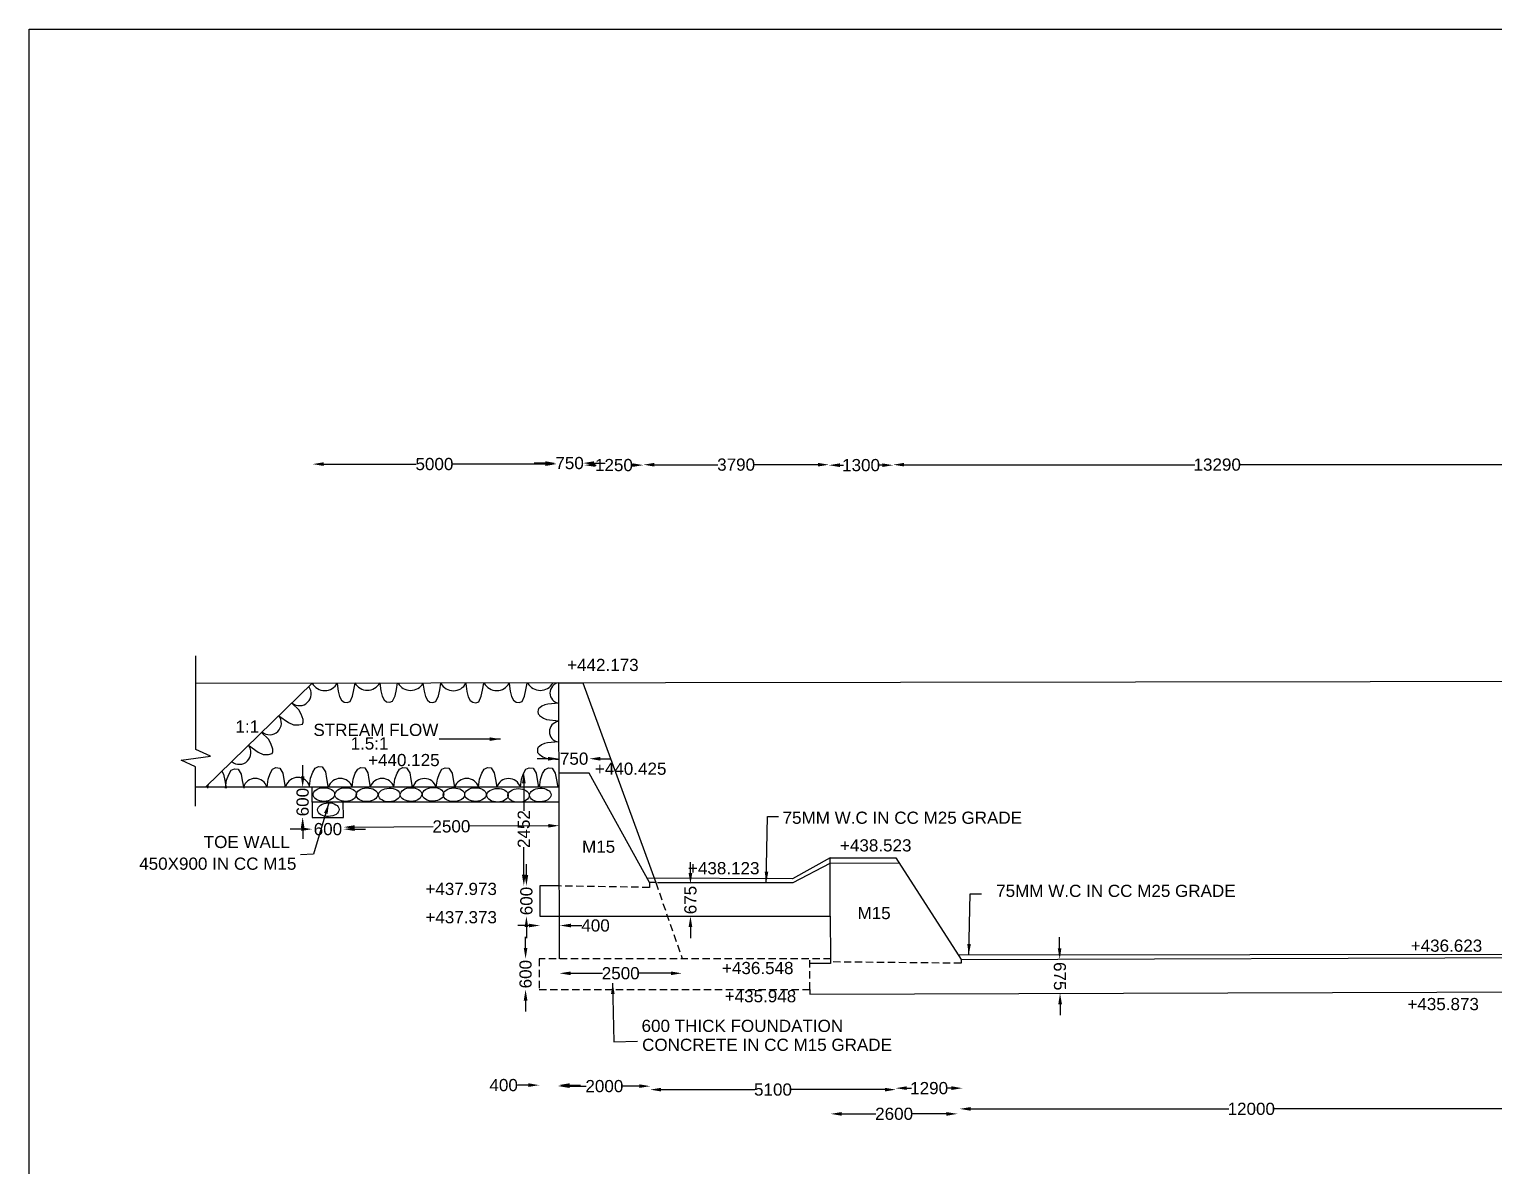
# Model space of a CAD drawing. Header units: millimetres. Extents: x 6051 to 134384, y 10805 to 105818.
# Drawn here: x 6051 to 36073, y 63935 to 87233 of the extents above; entities that cross this region are included whole.
import ezdxf

# ---------------------------------------------------------------- set-up
doc = ezdxf.new("R2010")
doc.units = ezdxf.units.MM
doc.header["$MEASUREMENT"] = 0
doc.linetypes.add('DASHED', pattern=[0.75, 0.5, -0.25])
for name, color, linetype in [('DIM', 7, 'Continuous'), ('DWG', 7, 'Continuous'), ('TEXT', 7, 'Continuous')]:
    doc.layers.add(name, color=color, linetype=linetype)
doc.styles.get("Standard").update_dxf_attribs({"font": 'arial.ttf'})
doc.dimstyles.new('Civil', dxfattribs={"dimtxt": 250, "dimasz": 225, "dimexe": 0.1, "dimexo": 0.0625, "dimgap": 0.09, "dimtad": 0, "dimdec": 0, "dimzin": 12, "dimdsep": 46, "dimtxsty": 'Standard', "dimcen": 0.1, "dimse1": 1, "dimse2": 1, "dimadec": 0, "dimazin": 2, "dimtfac": 1, "dimtdec": 0, "dimtofl": 0, "dimtmove": 0, "dimatfit": 3, "dimfxl": 1, "dimfrac": 1, "dimtolj": 1, "dimtzin": 0, "dimarcsym": 0})

# ---------------------------------------------------------------- blocks, each defined once
blk = doc.blocks.new('*D2')
at = {"layer": 'Defpoints', "color": 0, "transparency": 16777216}
for p in [(11850, 71072), (12496, 71072), (12496, 70835)]:
    blk.add_point(p, dxfattribs=at)
at = {"layer": 'DIM', "color": 0, "lineweight": -2, "transparency": 16777216}
for p, q in [((11625, 70835), (11400, 70835)), ((12721, 70835), (12946, 70835))]:
    blk.add_line(p, q, dxfattribs=at)
at = {"layer": 'DIM', "color": 0, "transparency": 16777216}
for points in [[(11625, 70873), (11625, 70798), (11850, 70835)], [(12721, 70873), (12721, 70798), (12496, 70835)]]:
    blk.add_solid(points, dxfattribs=at)
at = {"layer": 'DIM', "color": 0, "transparency": 16777216, "insert": (12173, 70835), "char_height": 250, "attachment_point": 5}
blk.add_mtext('\\A1;600', dxfattribs=at)
blk = doc.blocks.new('*D3')
at = {"layer": 'Defpoints', "color": 0, "transparency": 16777216}
for p in [(11850, 71695), (11656, 71086), (11850, 71086)]:
    blk.add_point(p, dxfattribs=at)
at = {"layer": 'DIM', "color": 0, "lineweight": -2, "transparency": 16777216}
for p, q in [((11656, 71920), (11656, 72145)), ((11656, 70861), (11656, 70636))]:
    blk.add_line(p, q, dxfattribs=at)
at = {"layer": 'DIM', "color": 0, "transparency": 16777216}
for points in [[(11618, 71920), (11693, 71920), (11656, 71695)], [(11618, 70861), (11693, 70861), (11656, 71086)]]:
    blk.add_solid(points, dxfattribs=at)
at = {"layer": 'DIM', "color": 0, "transparency": 16777216, "insert": (11656, 71390), "char_height": 250, "attachment_point": 5, "rotation": 90}
blk.add_mtext('\\A1;600', dxfattribs=at)
blk = doc.blocks.new('*D4')
at = {"layer": 'Defpoints', "color": 0, "transparency": 16777216}
for p in [(16915, 70906), (16915, 70865), (12496, 70835)]:
    blk.add_point(p, dxfattribs=at)
at = {"layer": 'DIM', "color": 0, "lineweight": -2, "transparency": 16777216}
for p, q in [((12720, 70878), (14330, 70889)), ((16690, 70904), (15080, 70894))]:
    blk.add_line(p, q, dxfattribs=at)
at = {"layer": 'DIM', "color": 0, "transparency": 16777216}
for points in [[(12720, 70916), (12721, 70841), (12495, 70877)], [(16690, 70942), (16690, 70867), (16915, 70906)]]:
    blk.add_solid(points, dxfattribs=at)
at = {"layer": 'DIM', "color": 0, "transparency": 16777216, "insert": (14705, 70891), "char_height": 250, "attachment_point": 5, "rotation": 0.3778}
blk.add_mtext('\\A1;2500', dxfattribs=at)
blk = doc.blocks.new('*D5')
at = {"layer": 'Defpoints', "color": 0, "transparency": 16777216}
for p in [(16923, 68176), (19429, 68176), (19429, 67880)]:
    blk.add_point(p, dxfattribs=at)
at = {"layer": 'DIM', "color": 0, "lineweight": -2, "transparency": 16777216}
for p, q in [((17148, 67880), (17800, 67880)), ((19204, 67880), (18551, 67880))]:
    blk.add_line(p, q, dxfattribs=at)
at = {"layer": 'DIM', "color": 0, "transparency": 16777216}
for points in [[(17148, 67917), (17148, 67842), (16923, 67880)], [(19204, 67917), (19204, 67842), (19429, 67880)]]:
    blk.add_solid(points, dxfattribs=at)
at = {"layer": 'DIM', "color": 0, "transparency": 16777216, "insert": (18176, 67880), "char_height": 250, "attachment_point": 5}
blk.add_mtext('\\A1;2500', dxfattribs=at)
blk = doc.blocks.new('*D6')
at = {"layer": 'Defpoints', "color": 0, "transparency": 16777216}
for p in [(16226, 68176), (16504, 68176), (16504, 67547)]:
    blk.add_point(p, dxfattribs=at)
at = {"layer": 'DIM', "color": 0, "lineweight": -2, "transparency": 16777216}
for p, q in [((16226, 68401), (16226, 68626)), ((16226, 67322), (16226, 67097))]:
    blk.add_line(p, q, dxfattribs=at)
at = {"layer": 'DIM', "color": 0, "transparency": 16777216}
for points in [[(16188, 68401), (16263, 68401), (16226, 68176)], [(16188, 67322), (16263, 67322), (16226, 67547)]]:
    blk.add_solid(points, dxfattribs=at)
at = {"layer": 'DIM', "color": 0, "transparency": 16777216, "insert": (16226, 67862), "char_height": 250, "attachment_point": 5, "rotation": 90}
blk.add_mtext('\\A1;600', dxfattribs=at)
blk = doc.blocks.new('*D7')
at = {"layer": 'Defpoints', "color": 0, "transparency": 16777216}
for p in [(19452, 69711), (19606, 69711), (19452, 69053)]:
    blk.add_point(p, dxfattribs=at)
at = {"layer": 'DIM', "color": 0, "lineweight": -2, "transparency": 16777216}
for p, q in [((19606, 69936), (19606, 70161)), ((19606, 68828), (19606, 68603))]:
    blk.add_line(p, q, dxfattribs=at)
at = {"layer": 'DIM', "color": 0, "transparency": 16777216}
for points in [[(19568, 69936), (19643, 69936), (19606, 69711)], [(19568, 68828), (19643, 68828), (19606, 69053)]]:
    blk.add_solid(points, dxfattribs=at)
at = {"layer": 'DIM', "color": 0, "transparency": 16777216, "insert": (19606, 69382), "char_height": 250, "attachment_point": 5, "rotation": 90}
blk.add_mtext('\\A1;675', dxfattribs=at)
blk = doc.blocks.new('*D8')
at = {"layer": 'Defpoints', "color": 0, "transparency": 16777216}
for p in [(16520, 69053), (16929, 69053), (16929, 68859)]:
    blk.add_point(p, dxfattribs=at)
at = {"layer": 'DIM', "color": 0, "lineweight": -2, "transparency": 16777216}
for p, q in [((16295, 68859), (16070, 68859)), ((17154, 68859), (17379, 68859))]:
    blk.add_line(p, q, dxfattribs=at)
at = {"layer": 'DIM', "color": 0, "transparency": 16777216}
for points in [[(16295, 68897), (16295, 68822), (16520, 68859)], [(17154, 68897), (17154, 68822), (16929, 68859)]]:
    blk.add_solid(points, dxfattribs=at)
at = {"layer": 'DIM', "color": 0, "transparency": 16777216, "insert": (17660, 68859), "char_height": 250, "attachment_point": 5}
blk.add_mtext('\\A1;400', dxfattribs=at)
blk = doc.blocks.new('*D9')
at = {"layer": 'Defpoints', "color": 0, "transparency": 16777216}
for p in [(16243, 69670), (16520, 69670), (16520, 69053)]:
    blk.add_point(p, dxfattribs=at)
at = {"layer": 'DIM', "color": 0, "lineweight": -2, "transparency": 16777216}
for p, q in [((16243, 69895), (16243, 70120)), ((16243, 68828), (16243, 68603))]:
    blk.add_line(p, q, dxfattribs=at)
at = {"layer": 'DIM', "color": 0, "transparency": 16777216}
for points in [[(16205, 69895), (16280, 69895), (16243, 69670)], [(16205, 68828), (16280, 68828), (16243, 69053)]]:
    blk.add_solid(points, dxfattribs=at)
at = {"layer": 'DIM', "color": 0, "transparency": 16777216, "insert": (16243, 69362), "char_height": 250, "attachment_point": 5, "rotation": 90}
blk.add_mtext('\\A1;600', dxfattribs=at)
blk = doc.blocks.new('*D10')
at = {"layer": 'Defpoints', "color": 0, "transparency": 16777216}
for p in [(16123, 72001), (16190, 72001), (16123, 69674)]:
    blk.add_point(p, dxfattribs=at)
at = {"layer": 'DIM', "color": 0, "lineweight": -2, "transparency": 16777216}
for p, q in [((16190, 71776), (16190, 71212)), ((16190, 69899), (16190, 70463))]:
    blk.add_line(p, q, dxfattribs=at)
at = {"layer": 'DIM', "color": 0, "transparency": 16777216}
for points in [[(16152, 71776), (16227, 71776), (16190, 72001)], [(16152, 69899), (16227, 69899), (16190, 69674)]]:
    blk.add_solid(points, dxfattribs=at)
at = {"layer": 'DIM', "color": 0, "transparency": 16777216, "insert": (16190, 70837), "char_height": 250, "attachment_point": 5, "rotation": 90}
blk.add_mtext('\\A1;2452', dxfattribs=at)
blk = doc.blocks.new('*D11')
at = {"layer": 'Defpoints', "color": 0, "transparency": 16777216}
for p in [(17531, 72279), (16912, 71985), (17531, 71985)]:
    blk.add_point(p, dxfattribs=at)
at = {"layer": 'DIM', "color": 0, "lineweight": -2, "transparency": 16777216}
for p, q in [((16687, 72279), (16462, 72279)), ((17756, 72279), (17981, 72279))]:
    blk.add_line(p, q, dxfattribs=at)
at = {"layer": 'DIM', "color": 0, "transparency": 16777216}
for points in [[(16687, 72316), (16687, 72241), (16912, 72279)], [(17756, 72316), (17756, 72241), (17531, 72279)]]:
    blk.add_solid(points, dxfattribs=at)
at = {"layer": 'DIM', "color": 0, "transparency": 16777216, "insert": (17221, 72279), "char_height": 250, "attachment_point": 5}
blk.add_mtext('\\A1;750', dxfattribs=at)
blk = doc.blocks.new('*D12')
at = {"layer": 'Defpoints', "color": 0, "transparency": 16777216}
for p in [(16507, 65587), (16507, 65506), (16903, 65506)]:
    blk.add_point(p, dxfattribs=at)
at = {"layer": 'DIM', "color": 0, "lineweight": -2, "transparency": 16777216}
for p, q in [((16282, 65587), (16057, 65587)), ((17128, 65587), (17353, 65587))]:
    blk.add_line(p, q, dxfattribs=at)
at = {"layer": 'DIM', "color": 0, "transparency": 16777216}
for points in [[(16282, 65625), (16282, 65550), (16507, 65587)], [(17128, 65625), (17128, 65550), (16903, 65587)]]:
    blk.add_solid(points, dxfattribs=at)
at = {"layer": 'DIM', "color": 0, "transparency": 16777216, "insert": (15776, 65587), "char_height": 250, "attachment_point": 5}
blk.add_mtext('\\A1;400', dxfattribs=at)
blk = doc.blocks.new('*D13')
at = {"layer": 'Defpoints', "color": 0, "transparency": 16777216}
for p in [(16903, 65587), (18780, 65587), (18780, 65566)]:
    blk.add_point(p, dxfattribs=at)
at = {"layer": 'DIM', "color": 0, "lineweight": -2, "transparency": 16777216}
for p, q in [((17128, 65566), (17466, 65566)), ((18555, 65566), (18216, 65566))]:
    blk.add_line(p, q, dxfattribs=at)
at = {"layer": 'DIM', "color": 0, "transparency": 16777216}
for points in [[(17128, 65604), (17128, 65529), (16903, 65566)], [(18555, 65604), (18555, 65529), (18780, 65566)]]:
    blk.add_solid(points, dxfattribs=at)
at = {"layer": 'DIM', "color": 0, "transparency": 16777216, "insert": (17841, 65566), "char_height": 250, "attachment_point": 5}
blk.add_mtext('\\A1;2000', dxfattribs=at)
blk = doc.blocks.new('*D14')
at = {"layer": 'Defpoints', "color": 0, "transparency": 16777216}
for p in [(18780, 65566), (23816, 65566), (23816, 65495)]:
    blk.add_point(p, dxfattribs=at)
at = {"layer": 'DIM', "color": 0, "lineweight": -2, "transparency": 16777216}
for p, q in [((19005, 65495), (20925, 65495)), ((23591, 65495), (21671, 65495))]:
    blk.add_line(p, q, dxfattribs=at)
at = {"layer": 'DIM', "color": 0, "transparency": 16777216}
for points in [[(19005, 65533), (19005, 65458), (18780, 65495)], [(23591, 65533), (23591, 65458), (23816, 65495)]]:
    blk.add_solid(points, dxfattribs=at)
at = {"layer": 'DIM', "color": 0, "transparency": 16777216, "insert": (21298, 65495), "char_height": 250, "attachment_point": 5}
blk.add_mtext('\\A1;5100', dxfattribs=at)
blk = doc.blocks.new('*D15')
at = {"layer": 'Defpoints', "color": 0, "transparency": 16777216}
for p in [(23816, 65495), (25182, 65525), (25182, 65495)]:
    blk.add_point(p, dxfattribs=at)
at = {"layer": 'DIM', "color": 0, "lineweight": -2, "transparency": 16777216}
for p, q in [((24041, 65525), (24138, 65525)), ((24957, 65525), (24860, 65525))]:
    blk.add_line(p, q, dxfattribs=at)
at = {"layer": 'DIM', "color": 0, "transparency": 16777216}
for points in [[(24041, 65563), (24041, 65488), (23816, 65525)], [(24957, 65563), (24957, 65488), (25182, 65525)]]:
    blk.add_solid(points, dxfattribs=at)
at = {"layer": 'DIM', "color": 0, "transparency": 16777216, "insert": (24499, 65525), "char_height": 250, "attachment_point": 5}
blk.add_mtext('\\A1;1290', dxfattribs=at)
blk = doc.blocks.new('*D16')
at = {"layer": 'Defpoints', "color": 0, "transparency": 16777216}
for p in [(22481, 64988), (25080, 64998), (25080, 64988)]:
    blk.add_point(p, dxfattribs=at)
at = {"layer": 'DIM', "color": 0, "lineweight": -2, "transparency": 16777216}
for p, q in [((22706, 64998), (23406, 64998)), ((24855, 64998), (24156, 64998))]:
    blk.add_line(p, q, dxfattribs=at)
at = {"layer": 'DIM', "color": 0, "transparency": 16777216}
for points in [[(22706, 65035), (22706, 64960), (22481, 64998)], [(24855, 65035), (24855, 64960), (25080, 64998)]]:
    blk.add_solid(points, dxfattribs=at)
at = {"layer": 'DIM', "color": 0, "transparency": 16777216, "insert": (23781, 64998), "char_height": 250, "attachment_point": 5}
blk.add_mtext('\\A1;2600', dxfattribs=at)
blk = doc.blocks.new('*D17')
at = {"layer": 'Defpoints', "color": 0, "transparency": 16777216}
for p in [(25125, 64966), (37081, 65100), (37081, 64966)]:
    blk.add_point(p, dxfattribs=at)
at = {"layer": 'DIM', "color": 0, "lineweight": -2, "transparency": 16777216}
for p, q in [((25350, 65100), (30645, 65100)), ((36856, 65100), (31561, 65100))]:
    blk.add_line(p, q, dxfattribs=at)
at = {"layer": 'DIM', "color": 0, "transparency": 16777216}
for points in [[(25350, 65138), (25350, 65063), (25125, 65100)], [(36856, 65138), (36856, 65063), (37081, 65100)]]:
    blk.add_solid(points, dxfattribs=at)
at = {"layer": 'DIM', "color": 0, "transparency": 16777216, "insert": (31103, 65100), "char_height": 250, "attachment_point": 5}
blk.add_mtext('\\A1;12000', dxfattribs=at)
blk = doc.blocks.new('*D42')
at = {"layer": 'Defpoints', "color": 0, "transparency": 16777216}
for p in [(11860, 78339), (16853, 78339), (16853, 78319)]:
    blk.add_point(p, dxfattribs=at)
at = {"layer": 'DIM', "color": 0, "lineweight": -2, "transparency": 16777216}
for p, q in [((12085, 78319), (13984, 78319)), ((16628, 78319), (14730, 78319))]:
    blk.add_line(p, q, dxfattribs=at)
at = {"layer": 'DIM', "color": 0, "transparency": 16777216}
for points in [[(12085, 78356), (12085, 78281), (11860, 78319)], [(16628, 78356), (16628, 78281), (16853, 78319)]]:
    blk.add_solid(points, dxfattribs=at)
at = {"layer": 'DIM', "color": 0, "transparency": 16777216, "insert": (14357, 78319), "char_height": 250, "attachment_point": 5}
blk.add_mtext('\\A1;5000', dxfattribs=at)
blk = doc.blocks.new('*D43')
at = {"layer": 'Defpoints', "color": 0, "transparency": 16777216}
for p in [(16853, 78339), (16853, 78298), (17404, 78298)]:
    blk.add_point(p, dxfattribs=at)
at = {"layer": 'DIM', "color": 0, "lineweight": -2, "transparency": 16777216}
for p, q in [((16628, 78339), (16403, 78339)), ((17629, 78339), (17854, 78339))]:
    blk.add_line(p, q, dxfattribs=at)
at = {"layer": 'DIM', "color": 0, "transparency": 16777216}
for points in [[(16628, 78377), (16628, 78302), (16853, 78339)], [(17629, 78377), (17629, 78302), (17404, 78339)]]:
    blk.add_solid(points, dxfattribs=at)
at = {"layer": 'DIM', "color": 0, "transparency": 16777216, "insert": (17128, 78339), "char_height": 250, "attachment_point": 5}
blk.add_mtext('\\A1;750', dxfattribs=at)
blk = doc.blocks.new('*D44')
at = {"layer": 'Defpoints', "color": 0, "transparency": 16777216}
for p in [(17434, 78344), (18640, 78344), (18640, 78298)]:
    blk.add_point(p, dxfattribs=at)
at = {"layer": 'DIM', "color": 0, "lineweight": -2, "transparency": 16777216}
for p, q in [((17659, 78298), (17676, 78298)), ((18415, 78298), (18398, 78298))]:
    blk.add_line(p, q, dxfattribs=at)
at = {"layer": 'DIM', "color": 0, "transparency": 16777216}
for points in [[(17659, 78336), (17659, 78261), (17434, 78298)], [(18415, 78336), (18415, 78261), (18640, 78298)]]:
    blk.add_solid(points, dxfattribs=at)
at = {"layer": 'DIM', "color": 0, "transparency": 16777216, "insert": (18037, 78298), "char_height": 250, "attachment_point": 5}
blk.add_mtext('\\A1;1250', dxfattribs=at)
blk = doc.blocks.new('*D45')
at = {"layer": 'Defpoints', "color": 0, "transparency": 16777216}
for p in [(18640, 78298), (22444, 78307), (22444, 78298)]:
    blk.add_point(p, dxfattribs=at)
at = {"layer": 'DIM', "color": 0, "lineweight": -2, "transparency": 16777216}
for p, q in [((18865, 78307), (20169, 78307)), ((22219, 78307), (20915, 78307))]:
    blk.add_line(p, q, dxfattribs=at)
at = {"layer": 'DIM', "color": 0, "transparency": 16777216}
for points in [[(18865, 78344), (18865, 78269), (18640, 78307)], [(22219, 78344), (22219, 78269), (22444, 78307)]]:
    blk.add_solid(points, dxfattribs=at)
at = {"layer": 'DIM', "color": 0, "transparency": 16777216, "insert": (20542, 78307), "char_height": 250, "attachment_point": 5}
blk.add_mtext('\\A1;3790', dxfattribs=at)
blk = doc.blocks.new('*D46')
at = {"layer": 'Defpoints', "color": 0, "transparency": 16777216}
for p in [(22444, 78298), (23762, 78298), (23762, 78297)]:
    blk.add_point(p, dxfattribs=at)
at = {"layer": 'DIM', "color": 0, "lineweight": -2, "transparency": 16777216}
for p, q in [((22669, 78297), (22742, 78297)), ((23537, 78297), (23464, 78297))]:
    blk.add_line(p, q, dxfattribs=at)
at = {"layer": 'DIM', "color": 0, "transparency": 16777216}
for points in [[(22669, 78334), (22669, 78259), (22444, 78297)], [(23537, 78334), (23537, 78259), (23762, 78297)]]:
    blk.add_solid(points, dxfattribs=at)
at = {"layer": 'DIM', "color": 0, "transparency": 16777216, "insert": (23103, 78297), "char_height": 250, "attachment_point": 5}
blk.add_mtext('\\A1;1300', dxfattribs=at)
blk = doc.blocks.new('*D47')
at = {"layer": 'Defpoints', "color": 0, "transparency": 16777216}
for p in [(23762, 78297), (37048, 78307), (37048, 78297)]:
    blk.add_point(p, dxfattribs=at)
at = {"layer": 'DIM', "color": 0, "lineweight": -2, "transparency": 16777216}
for p, q in [((23987, 78307), (29946, 78307)), ((36823, 78307), (30863, 78307))]:
    blk.add_line(p, q, dxfattribs=at)
at = {"layer": 'DIM', "color": 0, "transparency": 16777216}
for points in [[(23987, 78345), (23987, 78270), (23762, 78307)], [(36823, 78345), (36823, 78270), (37048, 78307)]]:
    blk.add_solid(points, dxfattribs=at)
at = {"layer": 'DIM', "color": 0, "transparency": 16777216, "insert": (30405, 78307), "char_height": 250, "attachment_point": 5}
blk.add_mtext('\\A1;13290', dxfattribs=at)
blk = doc.blocks.new('*D61')
at = {"layer": 'Defpoints', "color": 0, "transparency": 16777216}
for p in [(27137, 68169), (27143, 67471), (27182, 67471)]:
    blk.add_point(p, dxfattribs=at)
at = {"layer": 'DIM', "color": 0, "lineweight": -2, "transparency": 16777216}
for p, q in [((27174, 68395), (27172, 68620)), ((27185, 67246), (27187, 67021))]:
    blk.add_line(p, q, dxfattribs=at)
at = {"layer": 'DIM', "color": 0, "transparency": 16777216}
for points in [[(27211, 68395), (27136, 68394), (27176, 68170)], [(27222, 67247), (27147, 67246), (27182, 67471)]]:
    blk.add_solid(points, dxfattribs=at)
at = {"layer": 'DIM', "color": 0, "transparency": 16777216, "insert": (27179, 67820), "char_height": 250, "attachment_point": 5, "rotation": 270.5417}
blk.add_mtext('\\A1;675', dxfattribs=at)

msp = doc.modelspace()

# ---------------------------------------------------------------- linework, layer by layer
at = {"layer": 'DWG'}
for points in [[(9462.8, 73824.8), (38359, 73867), (42976.2, 76201.2), (50958.3, 76201.2), (59384.6, 70608.5), (69407.1, 70657.1), (77777.3, 76377.6), (78886.5, 76924.7), (79897.5, 76924.7), (80715.5, 76370), (82835.6, 76363), (89808.2, 72919.6), (111129.6, 72960.9), (114067.9, 72975.1)], [(9455.9, 71303.2), (9455.9, 72109.6), (9161.8, 72246.2), (9763.7, 72328.2), (9462.8, 72464.9), (9462.8, 74385.2)], [(9661.4, 71695.1), (11852.6, 73828.3)], [(12362.6, 73823.6), (12386.6, 73661.7), (12412.8, 73554.3), (12454.8, 73478.4), (12504.5, 73439.2), (12567.4, 73431.3), (12627.7, 73449.6), (12680.1, 73564.8), (12706.3, 73690.5), (12729.9, 73829.6)], [(13235.5, 73830.3), (13259.6, 73668.5), (13285.8, 73561.1), (13327.7, 73485.2), (13377.5, 73445.9), (13440.4, 73438.1), (13500.6, 73456.4), (13553, 73571.6), (13579.2, 73697.3), (13602.8, 73836.4)], [(14121.1, 73825.1), (14145.2, 73663.2), (14171.4, 73555.9), (14213.3, 73480), (14263.1, 73440.7), (14326, 73432.8), (14386.2, 73451.2), (14438.6, 73566.4), (14464.8, 73692), (14488.4, 73831.2)], [(15000.1, 73820.1), (15024.1, 73658.2), (15050.3, 73550.9), (15092.3, 73475), (15142, 73435.7), (15204.9, 73427.9), (15265.2, 73446.2), (15317.6, 73561.4), (15343.8, 73687), (15367.4, 73826.2)], [(15888.3, 73822.7), (15912.3, 73660.9), (15938.5, 73553.5), (15980.5, 73477.6), (16030.2, 73438.3), (16093.1, 73430.5), (16153.4, 73448.8), (16205.8, 73564), (16232, 73689.7), (16255.6, 73828.8)], [(16907.2, 73835.7), (17401.5, 73836.4), (18893.9, 69739.3), (18764.6, 69739.3), (17530.7, 71985), (16912.2, 71985)], [(16922.5, 68176), (16907.2, 73835.7)], [(11167.6, 73161.4), (11365.8, 73021.1), (11468.4, 72972.1), (11575.4, 72972.1), (11651.2, 72989.9), (11664.5, 73030), (11664.5, 73083.4), (11624.4, 73194.8), (11579.8, 73283.9), (11434.1, 73420.8)], [(16908.3, 73416.9), (16685.1, 73400.8), (16623.1, 73381.9), (16561.2, 73355), (16520.8, 73325.4), (16493.8, 73306.5), (16480.4, 73274.2), (16477.7, 73244.6), (16483, 73201.6), (16501.9, 73180), (16512.7, 73163.9), (16593.5, 73110), (16655.5, 73083.1), (16909.3, 73056.2)], [(10544.3, 72554.6), (10742.5, 72414.2), (10845, 72365.2), (10952, 72365.2), (11027.8, 72383.1), (11041.2, 72423.1), (11041.2, 72476.6), (11001.1, 72588), (10956.5, 72677.1), (10810.7, 72814)], [(25093.3, 68257.1), (37056.5, 68269.5), (90439.5, 68545.7), (106123.2, 68599.4), (106111.5, 72951.2)], [(16897.4, 72623.1), (16674.2, 72606.9), (16612.2, 72588.1), (16550.3, 72561.1), (16509.9, 72531.5), (16482.9, 72512.7), (16469.5, 72480.4), (16466.8, 72450.8), (16472.2, 72407.7), (16491, 72386.2), (16501.8, 72370), (16582.6, 72316.2), (16644.6, 72289.3), (16898.4, 72262.4)], [(10074.8, 71674.1), (10096.1, 71837.3), (10138.7, 71957.7), (10188.3, 72042.8), (10255.7, 72074.6), (10333.7, 72067.6), (10397.5, 71964.8), (10418.8, 71830.2), (10447.2, 71674.1)], [(10925.8, 71695.1), (10947.1, 71858.3), (10989.7, 71978.7), (11039.3, 72063.8), (11106.7, 72095.7), (11184.7, 72088.6), (11248.5, 71985.8), (11269.8, 71851.2), (11298.2, 71695.1)], [(11798.1, 71716.6), (11819.4, 71879.8), (11862, 72000.2), (11911.6, 72085.3), (11979, 72117.2), (12057, 72110.1), (12120.8, 72007.3), (12142.1, 71872.7), (12170.4, 71716.6)], [(12670.2, 71697.1), (12691.4, 71860.4), (12734, 71980.8), (12783.6, 72065.8), (12851, 72097.7), (12929, 72090.6), (12992.8, 71987.9), (13014.1, 71853.3), (13042.5, 71697.1)], [(13526.8, 71697.2), (13548, 71860.4), (13590.6, 71980.8), (13640.2, 72065.9), (13707.6, 72097.7), (13785.6, 72090.7), (13849.4, 71987.9), (13870.7, 71853.3), (13899.1, 71697.2)], [(14396, 71694.4), (14417.3, 71857.6), (14459.9, 71978), (14509.5, 72063.1), (14576.9, 72095), (14654.9, 72087.9), (14718.7, 71985.1), (14740, 71850.5), (14768.4, 71694.4)], [(15261.8, 71696.9), (15283.1, 71860.1), (15325.7, 71980.5), (15375.3, 72065.6), (15442.7, 72097.5), (15520.7, 72090.4), (15584.5, 71987.6), (15605.8, 71853), (15634.2, 71696.9)], [(16120, 71694.1), (16141.3, 71857.3), (16183.8, 71977.8), (16233.5, 72062.8), (16300.8, 72094.7), (16378.9, 72087.6), (16442.7, 71984.8), (16464, 71850.2), (16492.3, 71694.1)], [(16512.2, 71691.3), (16533.5, 71854.5), (16576, 71975), (16625.7, 72060), (16693, 72091.9), (16771.1, 72084.8), (16834.9, 71982.1), (16856.2, 71847.4), (16884.5, 71691.3)], [(9713.2, 71674.1), (9723.8, 71755.8)], [(9999.1, 72023.9), (10035.8, 71964.8), (10057.1, 71830.2), (10085.5, 71674.1)], [(16913, 71695.1), (9455.9, 71695.1)], [(16913.8, 71386.9), (11849.9, 71386.9), (11849.9, 71695.1)], [(11849.9, 71386.9), (11849.9, 71071.9), (12495.6, 71071.9), (12486.3, 71386.9)], [(22468.1, 70249.4), (21695.9, 69814), (18713, 69833.1)], [(18929, 69739.3), (21711.4, 69739.3), (22468.1, 70135.1), (23882.2, 70146.9)], [(22052.8, 67547.4), (22052.8, 67455.6), (37056.5, 67500.5), (37056.5, 69984)], [(22468.1, 69053.2), (22468.1, 70249.4), (23816.5, 70249.4), (25153.6, 68163), (37056.5, 68201.5)], [(16918.5, 69670.1), (16519.8, 69670.1), (16519.8, 69053.2), (22468.1, 69053.2), (22480.3, 68176), (22480.3, 68083.4), (22052.8, 68083.4)]]:
    msp.add_lwpolyline(points, dxfattribs=at)
at = {"layer": 'DWG', "linetype": 'DASHED', "ltscale": 300}
for points in [[(18764.6, 69739.3), (18764.6, 69639.2), (16918.5, 69670.1)], [(18893.9, 69739.3), (19438.6, 68176)], [(22480.3, 68176), (16504, 68176), (16504, 67547.4), (22052.8, 67547.4), (22052.8, 68176)], [(25153.6, 68163), (25153.6, 68085.5), (22480.3, 68113.3)]]:
    msp.add_lwpolyline(points, dxfattribs=at)
at = {"layer": 'DWG'}
for centre, radius, start, end in [((11590, 73608.1), 240.9, 230.28876, 38.17533), ((12108.9, 73969.9), 292.8, 208.91258, 331.25452), ((12981.9, 73976.7), 292.8, 208.91258, 331.25452), ((13867.5, 73971.4), 292.8, 208.91258, 331.25452), ((14746.4, 73966.5), 292.8, 208.91258, 331.25452), ((15634.6, 73969.1), 292.8, 208.91258, 331.25452), ((16526.8, 73971.8), 292.8, 208.91258, 331.25452), ((16937.5, 73626.4), 211.5, 98.25245, 262.05804), ((10978.2, 73012.5), 240.9, 230.28876, 38.17533), ((16926.7, 72832.5), 211.5, 98.25245, 262.05804), ((10354.9, 72405.7), 240.9, 230.28876, 38.17533), ((10683, 71619.1), 254.5, 17.37772, 162.62228), ((11555.2, 71640.6), 254.5, 17.37772, 162.62228), ((12427.3, 71621.1), 254.5, 17.37772, 162.62228), ((13283.9, 71621.1), 254.5, 17.37772, 162.62228), ((14153.1, 71618.4), 254.5, 17.37772, 162.62228), ((15019, 71620.9), 254.5, 17.37772, 162.62228), ((15877.1, 71618.1), 254.5, 17.37772, 162.62228)]:
    msp.add_arc(centre, radius, start, end, dxfattribs=at)
for centre in [(12090.2, 71545.1), (12537, 71545.1), (12974.1, 71540.3), (13430.7, 71535.4), (13877.5, 71545.1), (14329.3, 71550), (14756.7, 71540.3), (15198.7, 71545.1), (15650.4, 71530.6), (16080.6, 71525.5), (16527.5, 71535.2), (12182.4, 71234.5)]:
    msp.add_ellipse(centre, major_axis=(-219.9, -4.9), ratio=0.6370822, dxfattribs=at)
at = {"layer": 'TEXT'}
msp.add_lwpolyline([(134384.4, 10863.9), (6051.2, 10863.9), (6051.2, 87233), (134384.4, 87233)], close=True, dxfattribs=at)

# ---------------------------------------------------------------- texts
for s, p in [('+442.173', (17077, 74077)), ('1:1', (10279, 72814.5)), ('STREAM FLOW', (11876, 72745)), ('1.5:1', (12638, 72466)), ('+440.125', (12997, 72127)), ('+440.425', (17647, 71949.5)), ('75MM W.C IN CC M25 GRADE', (21495, 70944.5)), ('TOE WALL', (9627.5, 70448)), ('M15', (17383.5, 70350.5)), ('+438.523', (22671, 70378)), ('450X900 IN CC M15', (8304.5, 70002.5)), ('+438.123', (19555, 69910)), ('+437.973', (14172, 69485)), ('75MM W.C IN CC M25 GRADE', (25873.5, 69445)), ('+437.373', (14172, 68905)), ('M15', (23031, 68990)), ('+436.623', (34371.5, 68322)), ('+436.548', (20252.5, 67863.5)), ('+435.948', (20308, 67286)), ('+435.873', (34304, 67124.5)), ('600 THICK FOUNDATION', (18603.5, 66677.5)), ('CONCRETE IN CC M15 GRADE', (18614.5, 66290))]:
    msp.add_text(s, height=250, dxfattribs=at).set_placement(p)

# ---------------------------------------------------------------- dimensions: what is measured, and where the dimension line sits
at = {"layer": 'DIM'}
for p1, p2, distance, text, picture, middle in [((11860.4, 78339.3), (16852.8, 78339.3), -20.4, '5000', '*D42', (14356.6, 78318.9)), ((17404.2, 78298.5), (16852.8, 78298.5), -40.8, '750', '*D43', (17128.5, 78339.3)), ((17434, 78344.3), (18639.5, 78344.3), -45.8, '1250', '*D44', (18036.7, 78298.5)), ((18639.5, 78298.5), (22444.5, 78298.5), 8.5, '3790', '*D45', (20542, 78307)), ((22444.5, 78298.5), (23761.5, 78298.5), -1.7, '1300', '*D46', (23103, 78296.8)), ((23761.5, 78296.8), (37047.7, 78296.8), 10.3, '13290', '*D47', (30404.6, 78307.1)), ((16912.2, 71985), (17530.7, 71985), 293.6, '750', '*D11', (17221.4, 72278.6)), ((11849.9, 71695.1), (11849.9, 71085.8), -194.2, '600', '*D3', (11655.7, 71390.4)), ((16123.3, 69674.2), (16123.3, 72000.6), -66.5, '2452', '*D10', (16189.8, 70837.4)), ((11849.9, 71071.9), (12495.6, 71071.9), -236.5, '600', '*D2', (12172.8, 70835.4)), ((12495.6, 70835.4), (16915.2, 70864.5), 41.3, '2500', '*D4', (14705.2, 70891.3)), ((16519.8, 69053.2), (16519.8, 69670.1), 277.1, '600', '*D9', (16242.7, 69361.7)), ((19451.7, 69053.2), (19451.7, 69710.8), -154, '675', '*D7', (19605.7, 69382)), ((16519.8, 69053.2), (16929.2, 69053.2), -194, '400', '*D8', (17660.1, 68859.2)), ((16504, 67547.4), (16504, 68176), 278.4, '600', '*D6', (16225.6, 67861.7)), ((27136.7, 68169.4), (27143.3, 67470.8), 39.1, '675', '*D61', (27179.1, 67820.5)), ((16922.5, 68176), (19428.6, 68176), -296.2, '2500', '*D5', (18175.6, 67879.8)), ((16902.9, 65506.1), (16506.9, 65506.1), -81.2, '400', '*D12', (15776, 65587.3)), ((16902.9, 65587.3), (18779.6, 65587.3), -21.1, '2000', '*D13', (17841.2, 65566.1)), ((18779.6, 65566.1), (23815.5, 65566.1), -71, '5100', '*D14', (21297.6, 65495.1)), ((23815.5, 65495.1), (25182, 65495.1), 30.1, '1290', '*D15', (24498.8, 65525.3)), ((22481.3, 64987.6), (25080.5, 64987.6), 10.1, '2600', '*D16', (23780.9, 64997.7)), ((25125.1, 64966.3), (37081.2, 64966.3), 134.1, '12000', '*D17', (31103.1, 65100.3))]:
    dim = msp.add_aligned_dim(p1=p1, p2=p2, distance=distance, text=text, dimstyle='Civil', dxfattribs=at)
    dim.commit()
    dim.dimension.update_dxf_attribs({"geometry": picture, "text_midpoint": middle})

# ---------------------------------------------------------------- leaders
at = {"layer": 'TEXT'}
for points in [[(15714, 72680.5), (14456.5, 72680.5)], [(12195.5, 71374), (11881, 70320), (11612.5, 70306.5)], [(21161, 69739.3), (21182.5, 71097), (21411.5, 71097)], [(25312, 68257.3), (25343, 69506), (25575, 69506)], [(18010.5, 67680), (18032.5, 66474), (18520, 66485.5)]]:
    msp.add_leader(points, dimstyle='Civil', override={"dimgap": 0.09, "dimtad": 0}, dxfattribs=at)

doc.saveas('drawing.dxf')
